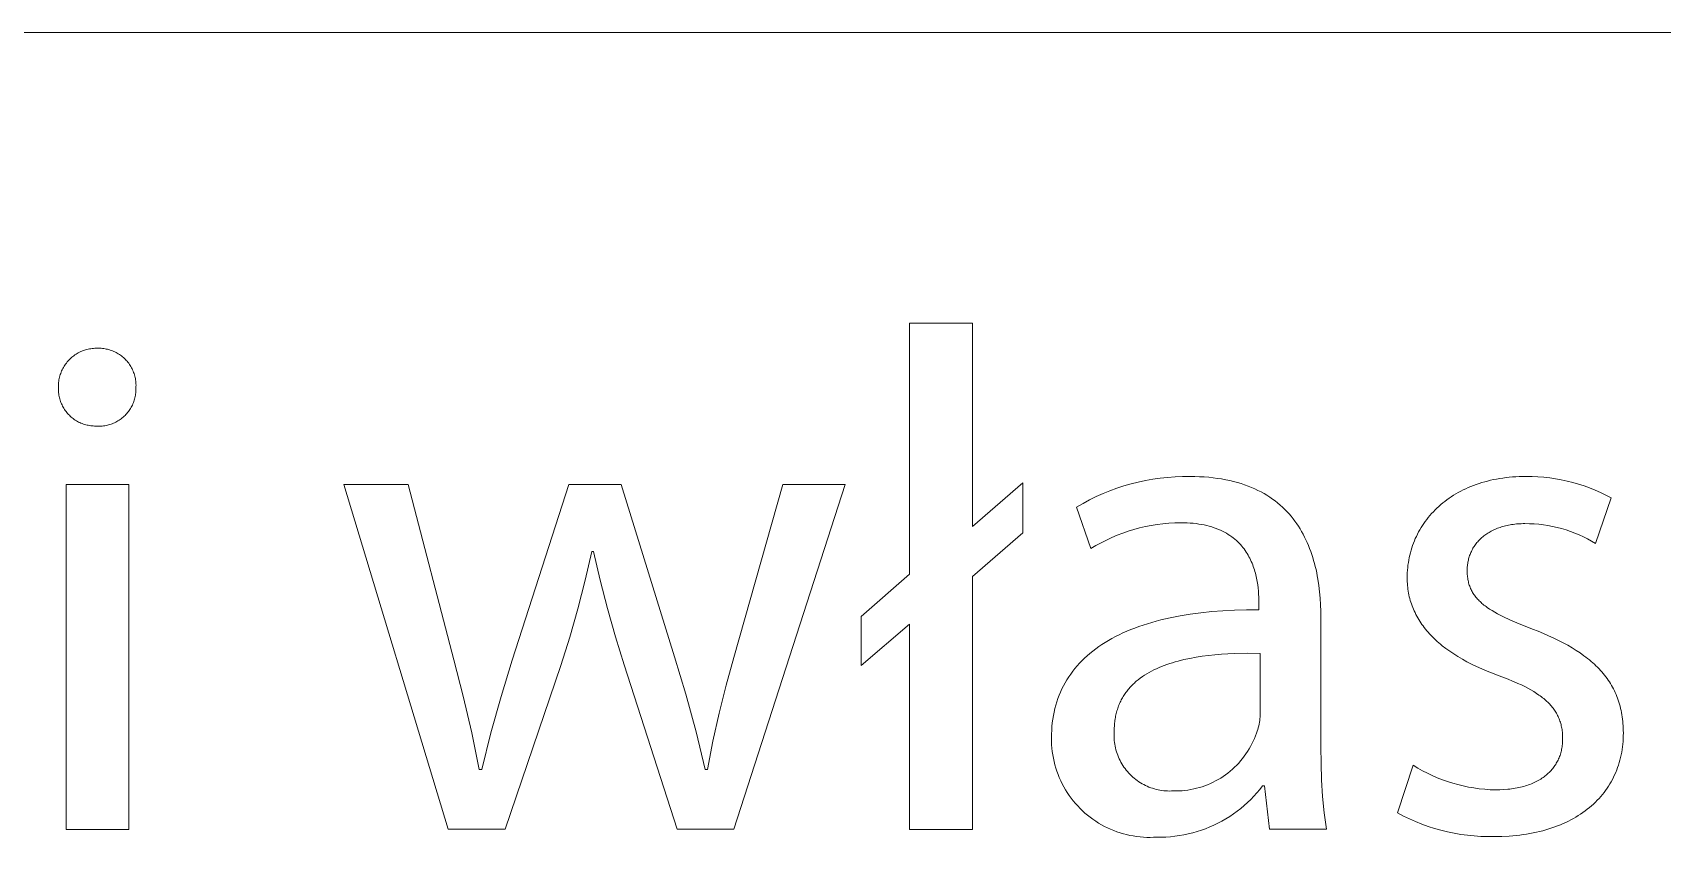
# Model space of a CAD drawing. Header units: millimetres. Extents: x 0 to 3480, y 0 to 2432.
# Drawn here: x 2890.9 to 2970.6, y 57.9 to 97.3 of the extents above; entities that cross this region are included whole.
import ezdxf

# ---------------------------------------------------------------- set-up
doc = ezdxf.new("R2010")
doc.units = ezdxf.units.MM
doc.header["$MEASUREMENT"] = 0
doc.layers.add('Domyślny', color=7, linetype='Continuous', true_color=0x000000)

msp = doc.modelspace()

# ---------------------------------------------------------------- linework, layer by layer
at = {"layer": 'Domyślny', "color": 18, "lineweight": 15, "true_color": 0x000000}
for p, q in [((2165.118, 97.255), (3477.082, 97.255)), ((2933.789, 70.781), (2933.789, 83.054)), ((2933.789, 83.054), (2936.872, 83.054)), ((2936.872, 83.054), (2936.872, 73.111)), ((2892.697, 81.251), (2892.743, 81.297)), ((2892.743, 81.297), (2892.79, 81.341)), ((2892.79, 81.341), (2892.838, 81.384)), ((2892.838, 81.384), (2892.888, 81.425)), ((2892.888, 81.425), (2892.939, 81.464)), ((2892.939, 81.464), (2892.992, 81.501)), ((2892.992, 81.501), (2893.045, 81.537)), ((2893.045, 81.537), (2893.1, 81.57)), ((2893.1, 81.57), (2893.156, 81.602)), ((2893.156, 81.602), (2893.214, 81.632)), ((2893.214, 81.632), (2893.272, 81.66)), ((2893.272, 81.66), (2893.331, 81.685)), ((2893.331, 81.685), (2893.391, 81.709)), ((2893.391, 81.709), (2893.452, 81.73)), ((2893.452, 81.73), (2893.513, 81.75)), ((2893.513, 81.75), (2893.575, 81.767)), ((2893.575, 81.767), (2893.638, 81.782)), ((2893.638, 81.782), (2893.701, 81.795)), ((2893.701, 81.795), (2893.764, 81.806)), ((2893.764, 81.806), (2893.828, 81.814)), ((2893.828, 81.814), (2893.892, 81.821)), ((2893.892, 81.821), (2893.957, 81.825)), ((2893.957, 81.825), (2894.021, 81.826)), ((2894.021, 81.826), (2894.086, 81.826)), ((2894.086, 81.826), (2894.149, 81.827)), ((2894.149, 81.827), (2894.212, 81.826)), ((2894.212, 81.826), (2894.275, 81.823)), ((2894.275, 81.823), (2894.338, 81.818)), ((2894.338, 81.818), (2894.401, 81.811)), ((2894.401, 81.811), (2894.464, 81.801)), ((2894.464, 81.801), (2894.526, 81.789)), ((2894.526, 81.789), (2894.587, 81.775)), ((2894.587, 81.775), (2894.649, 81.759)), ((2894.649, 81.759), (2894.709, 81.741)), ((2894.709, 81.741), (2894.769, 81.721)), ((2894.769, 81.721), (2894.828, 81.699)), ((2894.828, 81.699), (2894.887, 81.674)), ((2894.887, 81.674), (2894.944, 81.648)), ((2894.944, 81.648), (2895.001, 81.62)), ((2895.001, 81.62), (2895.056, 81.589)), ((2895.056, 81.589), (2895.11, 81.557)), ((2895.11, 81.557), (2895.164, 81.523)), ((2895.164, 81.523), (2895.216, 81.487)), ((2895.216, 81.487), (2895.267, 81.449)), ((2895.267, 81.449), (2895.316, 81.41)), ((2895.316, 81.41), (2895.364, 81.369)), ((2895.364, 81.369), (2895.411, 81.326)), ((2895.411, 81.326), (2895.456, 81.282)), ((2895.456, 81.282), (2895.499, 81.236)), ((2892.254, 80.476), (2892.273, 80.537)), ((2892.273, 80.537), (2892.294, 80.598)), ((2892.294, 80.598), (2892.317, 80.659)), ((2892.317, 80.659), (2892.342, 80.718)), ((2892.342, 80.718), (2892.369, 80.776)), ((2892.369, 80.776), (2892.398, 80.834)), ((2892.398, 80.834), (2892.429, 80.89)), ((2892.429, 80.89), (2892.461, 80.946)), ((2892.461, 80.946), (2892.496, 81)), ((2892.496, 81), (2892.533, 81.053)), ((2892.533, 81.053), (2892.572, 81.105)), ((2892.572, 81.105), (2892.612, 81.155)), ((2892.612, 81.155), (2892.654, 81.204)), ((2892.654, 81.204), (2892.697, 81.251)), ((2895.499, 81.236), (2895.541, 81.189)), ((2895.541, 81.189), (2895.581, 81.14)), ((2895.581, 81.14), (2895.62, 81.09)), ((2895.62, 81.09), (2895.657, 81.038)), ((2895.657, 81.038), (2895.692, 80.986)), ((2895.692, 80.986), (2895.725, 80.932)), ((2895.725, 80.932), (2895.756, 80.877)), ((2895.756, 80.877), (2895.785, 80.821)), ((2895.785, 80.821), (2895.812, 80.764)), ((2895.812, 80.764), (2895.838, 80.706)), ((2895.838, 80.706), (2895.861, 80.647)), ((2895.861, 80.647), (2895.882, 80.587)), ((2895.882, 80.587), (2895.901, 80.527)), ((2895.901, 80.527), (2895.918, 80.466)), ((2892.184, 79.967), (2892.185, 80.031)), ((2892.185, 79.902), (2892.184, 79.967)), ((2892.184, 79.84), (2892.185, 79.902)), ((2892.185, 79.777), (2892.184, 79.84)), ((2892.185, 80.031), (2892.188, 80.095)), ((2892.188, 79.715), (2892.185, 79.777)), ((2892.188, 80.095), (2892.194, 80.16)), ((2892.193, 79.653), (2892.188, 79.715)), ((2892.194, 80.16), (2892.201, 80.224)), ((2892.201, 80.224), (2892.211, 80.287)), ((2892.211, 80.287), (2892.223, 80.35)), ((2892.223, 80.35), (2892.238, 80.413)), ((2892.238, 80.413), (2892.254, 80.476)), ((2895.918, 80.466), (2895.933, 80.405)), ((2895.933, 80.405), (2895.946, 80.343)), ((2895.946, 80.343), (2895.957, 80.28)), ((2895.957, 80.28), (2895.965, 80.218)), ((2895.965, 80.218), (2895.972, 80.155)), ((2895.973, 79.714), (2895.968, 79.652)), ((2895.972, 80.155), (2895.976, 80.092)), ((2895.976, 79.777), (2895.973, 79.714)), ((2895.977, 79.965), (2895.975, 79.902)), ((2895.975, 79.902), (2895.976, 79.84)), ((2895.976, 80.092), (2895.978, 80.029)), ((2895.976, 79.84), (2895.976, 79.777)), ((2895.978, 80.029), (2895.977, 79.965)), ((2892.2, 79.591), (2892.193, 79.653)), ((2892.21, 79.529), (2892.2, 79.591)), ((2892.221, 79.468), (2892.21, 79.529)), ((2892.235, 79.407), (2892.221, 79.468)), ((2892.251, 79.347), (2892.235, 79.407)), ((2892.269, 79.287), (2892.251, 79.347)), ((2892.288, 79.228), (2892.269, 79.287)), ((2892.31, 79.169), (2892.288, 79.228)), ((2892.334, 79.112), (2892.31, 79.169)), ((2892.36, 79.055), (2892.334, 79.112)), ((2892.388, 78.999), (2892.36, 79.055)), ((2892.418, 78.944), (2892.388, 78.999)), ((2892.449, 78.89), (2892.418, 78.944)), ((2892.483, 78.838), (2892.449, 78.89)), ((2895.744, 78.941), (2895.712, 78.887)), ((2895.773, 78.996), (2895.744, 78.941)), ((2895.801, 79.052), (2895.773, 78.996)), ((2895.827, 79.109), (2895.801, 79.052)), ((2895.851, 79.167), (2895.827, 79.109)), ((2895.873, 79.225), (2895.851, 79.167)), ((2895.893, 79.285), (2895.873, 79.225)), ((2895.91, 79.345), (2895.893, 79.285)), ((2895.926, 79.405), (2895.91, 79.345)), ((2895.94, 79.466), (2895.926, 79.405)), ((2895.951, 79.528), (2895.94, 79.466)), ((2895.96, 79.59), (2895.951, 79.528)), ((2895.968, 79.652), (2895.96, 79.59)), ((2892.518, 78.786), (2892.483, 78.838)), ((2892.555, 78.736), (2892.518, 78.786)), ((2892.594, 78.687), (2892.555, 78.736)), ((2892.634, 78.639), (2892.594, 78.687)), ((2892.676, 78.593), (2892.634, 78.639)), ((2892.72, 78.548), (2892.676, 78.593)), ((2892.765, 78.505), (2892.72, 78.548)), ((2892.812, 78.464), (2892.765, 78.505)), ((2892.859, 78.424), (2892.812, 78.464)), ((2892.909, 78.386), (2892.859, 78.424)), ((2892.959, 78.349), (2892.909, 78.386)), ((2893.011, 78.314), (2892.959, 78.349)), ((2893.064, 78.281), (2893.011, 78.314)), ((2893.118, 78.25), (2893.064, 78.281)), ((2893.173, 78.221), (2893.118, 78.25)), ((2893.23, 78.194), (2893.173, 78.221)), ((2893.287, 78.168), (2893.23, 78.194)), ((2893.344, 78.145), (2893.287, 78.168)), ((2893.403, 78.123), (2893.344, 78.145)), ((2893.462, 78.104), (2893.403, 78.123)), ((2893.522, 78.087), (2893.462, 78.104)), ((2894.697, 78.098), (2894.636, 78.081)), ((2894.756, 78.117), (2894.697, 78.098)), ((2894.815, 78.139), (2894.756, 78.117)), ((2894.873, 78.162), (2894.815, 78.139)), ((2894.93, 78.188), (2894.873, 78.162)), ((2894.986, 78.215), (2894.93, 78.188)), ((2895.042, 78.244), (2894.986, 78.215)), ((2895.096, 78.276), (2895.042, 78.244)), ((2895.149, 78.309), (2895.096, 78.276)), ((2895.201, 78.343), (2895.149, 78.309)), ((2895.252, 78.38), (2895.201, 78.343)), ((2895.301, 78.419), (2895.252, 78.38)), ((2895.349, 78.459), (2895.301, 78.419)), ((2895.396, 78.5), (2895.349, 78.459)), ((2895.441, 78.544), (2895.396, 78.5)), ((2895.485, 78.589), (2895.441, 78.544)), ((2895.527, 78.635), (2895.485, 78.589)), ((2895.567, 78.683), (2895.527, 78.635)), ((2895.606, 78.732), (2895.567, 78.683)), ((2895.643, 78.782), (2895.606, 78.732)), ((2895.678, 78.834), (2895.643, 78.782)), ((2895.712, 78.887), (2895.678, 78.834)), ((2893.583, 78.072), (2893.522, 78.087)), ((2893.644, 78.059), (2893.583, 78.072)), ((2893.705, 78.048), (2893.644, 78.059)), ((2893.767, 78.039), (2893.705, 78.048)), ((2893.829, 78.032), (2893.767, 78.039)), ((2893.891, 78.027), (2893.829, 78.032)), ((2893.954, 78.025), (2893.891, 78.027)), ((2894.016, 78.025), (2893.954, 78.025)), ((2894.079, 78.02), (2894.016, 78.025)), ((2894.141, 78.019), (2894.079, 78.02)), ((2894.204, 78.019), (2894.141, 78.019)), ((2894.266, 78.021), (2894.204, 78.019)), ((2894.329, 78.026), (2894.266, 78.021)), ((2894.391, 78.032), (2894.329, 78.026)), ((2894.453, 78.041), (2894.391, 78.032)), ((2894.515, 78.052), (2894.453, 78.041)), ((2894.576, 78.065), (2894.515, 78.052)), ((2894.636, 78.081), (2894.576, 78.065)), ((2892.556, 75.174), (2895.627, 75.174)), ((2892.556, 58.311), (2892.556, 75.174)), ((2895.627, 75.174), (2895.627, 58.311)), ((2911.244, 58.312), (2906.145, 75.175)), ((2906.145, 75.175), (2909.285, 75.175)), ((2909.285, 75.175), (2911.511, 66.598)), ((2914.362, 66.575), (2917.132, 75.175)), ((2917.132, 75.175), (2919.704, 75.175)), ((2919.704, 75.175), (2922.312, 66.737)), ((2925.21, 66.714), (2927.609, 75.175)), ((2930.645, 75.175), (2925.21, 58.312)), ((2927.609, 75.175), (2930.645, 75.175)), ((2936.872, 73.111), (2939.341, 75.243)), ((2939.341, 75.243), (2939.341, 72.798)), ((2943.595, 74.859), (2943.936, 74.984)), ((2943.936, 74.984), (2944.281, 75.096)), ((2944.281, 75.096), (2944.63, 75.197)), ((2944.63, 75.197), (2944.983, 75.286)), ((2944.983, 75.286), (2945.338, 75.362)), ((2945.338, 75.362), (2945.695, 75.426)), ((2945.695, 75.426), (2946.055, 75.477)), ((2946.055, 75.477), (2946.416, 75.516)), ((2946.416, 75.516), (2946.778, 75.543)), ((2946.778, 75.543), (2947.141, 75.557)), ((2947.141, 75.557), (2947.504, 75.558)), ((2947.504, 75.558), (2947.743, 75.556)), ((2947.743, 75.556), (2947.976, 75.548)), ((2947.976, 75.548), (2948.203, 75.535)), ((2948.203, 75.535), (2948.424, 75.518)), ((2948.424, 75.518), (2948.641, 75.496)), ((2948.641, 75.496), (2948.851, 75.468)), ((2948.851, 75.468), (2949.057, 75.437)), ((2949.057, 75.437), (2949.257, 75.4)), ((2949.257, 75.4), (2949.452, 75.359)), ((2949.452, 75.359), (2949.642, 75.314)), ((2949.642, 75.314), (2949.827, 75.265)), ((2949.827, 75.265), (2950.007, 75.211)), ((2950.007, 75.211), (2950.181, 75.153)), ((2950.181, 75.153), (2950.351, 75.091)), ((2950.351, 75.091), (2950.516, 75.025)), ((2950.516, 75.025), (2950.677, 74.955)), ((2950.677, 74.955), (2950.832, 74.881)), ((2960.865, 74.899), (2960.989, 74.958)), ((2960.989, 74.958), (2961.114, 75.014)), ((2961.114, 75.014), (2961.242, 75.068)), ((2961.242, 75.068), (2961.373, 75.119)), ((2961.373, 75.119), (2961.506, 75.168)), ((2961.506, 75.168), (2961.641, 75.214)), ((2961.641, 75.214), (2961.779, 75.258)), ((2961.779, 75.258), (2961.919, 75.298)), ((2961.919, 75.298), (2962.061, 75.336)), ((2962.061, 75.336), (2962.206, 75.372)), ((2962.206, 75.372), (2962.353, 75.404)), ((2962.353, 75.404), (2962.502, 75.433)), ((2962.502, 75.433), (2962.654, 75.46)), ((2962.654, 75.46), (2962.808, 75.483)), ((2962.808, 75.483), (2962.964, 75.504)), ((2962.964, 75.504), (2963.122, 75.521)), ((2963.122, 75.521), (2963.282, 75.536)), ((2963.282, 75.536), (2963.445, 75.547)), ((2963.445, 75.547), (2963.61, 75.555)), ((2963.61, 75.555), (2963.776, 75.56)), ((2963.776, 75.56), (2963.945, 75.562)), ((2963.945, 75.562), (2964.234, 75.559)), ((2964.234, 75.559), (2964.522, 75.546)), ((2964.522, 75.546), (2964.809, 75.524)), ((2964.809, 75.524), (2965.096, 75.492)), ((2965.096, 75.492), (2965.381, 75.45)), ((2965.381, 75.45), (2965.664, 75.399)), ((2965.664, 75.399), (2965.946, 75.338)), ((2965.946, 75.338), (2966.226, 75.268)), ((2966.226, 75.268), (2966.503, 75.188)), ((2966.503, 75.188), (2966.777, 75.099)), ((2966.777, 75.099), (2967.048, 75.001)), ((2967.048, 75.001), (2967.316, 74.894)), ((2941.965, 74.063), (2942.279, 74.245)), ((2942.279, 74.245), (2942.6, 74.415)), ((2942.6, 74.415), (2942.926, 74.575)), ((2942.926, 74.575), (2943.258, 74.723)), ((2943.258, 74.723), (2943.595, 74.859)), ((2950.832, 74.881), (2950.983, 74.804)), ((2950.983, 74.804), (2951.129, 74.723)), ((2951.129, 74.723), (2951.271, 74.638)), ((2951.271, 74.638), (2951.408, 74.55)), ((2951.408, 74.55), (2951.541, 74.458)), ((2951.541, 74.458), (2951.669, 74.363)), ((2951.669, 74.363), (2951.794, 74.265)), ((2951.794, 74.265), (2951.913, 74.164)), ((2951.913, 74.164), (2952.029, 74.059)), ((2959.676, 74.099), (2959.771, 74.182)), ((2959.771, 74.182), (2959.869, 74.264)), ((2959.869, 74.264), (2959.969, 74.343)), ((2959.969, 74.343), (2960.073, 74.42)), ((2960.073, 74.42), (2960.178, 74.495)), ((2960.178, 74.495), (2960.286, 74.568)), ((2960.286, 74.568), (2960.397, 74.639)), ((2960.397, 74.639), (2960.51, 74.707)), ((2960.51, 74.707), (2960.626, 74.773)), ((2960.626, 74.773), (2960.745, 74.837)), ((2960.745, 74.837), (2960.865, 74.899)), ((2967.316, 74.894), (2967.579, 74.778)), ((2968.094, 74.519), (2967.341, 72.282)), ((2967.579, 74.778), (2967.839, 74.653)), ((2967.839, 74.653), (2968.094, 74.519)), ((2942.66, 72.035), (2941.965, 74.063)), ((2952.029, 74.059), (2952.141, 73.952)), ((2952.141, 73.952), (2952.248, 73.842)), ((2952.248, 73.842), (2952.352, 73.729)), ((2952.352, 73.729), (2952.451, 73.613)), ((2952.451, 73.613), (2952.547, 73.495)), ((2952.547, 73.495), (2952.639, 73.374)), ((2952.639, 73.374), (2952.727, 73.25)), ((2958.941, 73.263), (2959.012, 73.363)), ((2959.012, 73.363), (2959.085, 73.461)), ((2959.085, 73.461), (2959.161, 73.557)), ((2959.161, 73.557), (2959.24, 73.652)), ((2959.24, 73.652), (2959.322, 73.745)), ((2959.322, 73.745), (2959.407, 73.836)), ((2959.407, 73.836), (2959.494, 73.926)), ((2959.494, 73.926), (2959.584, 74.013)), ((2959.584, 74.013), (2959.676, 74.099)), ((2939.341, 72.798), (2936.872, 70.665)), ((2943.682, 72.576), (2943.42, 72.454)), ((2943.948, 72.689), (2943.682, 72.576)), ((2944.219, 72.792), (2943.948, 72.689)), ((2944.492, 72.886), (2944.219, 72.792)), ((2944.769, 72.971), (2944.492, 72.886)), ((2945.048, 73.046), (2944.769, 72.971)), ((2945.33, 73.112), (2945.048, 73.046)), ((2945.614, 73.168), (2945.33, 73.112)), ((2945.899, 73.213), (2945.614, 73.168)), ((2946.186, 73.25), (2945.899, 73.213)), ((2946.474, 73.276), (2946.186, 73.25)), ((2946.763, 73.292), (2946.474, 73.276)), ((2947.052, 73.298), (2946.763, 73.292)), ((2947.212, 73.297), (2947.052, 73.298)), ((2947.366, 73.291), (2947.212, 73.297)), ((2947.517, 73.282), (2947.366, 73.291)), ((2947.663, 73.27), (2947.517, 73.282)), ((2947.804, 73.254), (2947.663, 73.27)), ((2947.942, 73.235), (2947.804, 73.254)), ((2948.076, 73.213), (2947.942, 73.235)), ((2948.205, 73.188), (2948.076, 73.213)), ((2948.33, 73.159), (2948.205, 73.188)), ((2948.452, 73.128), (2948.33, 73.159)), ((2948.57, 73.094), (2948.452, 73.128)), ((2948.684, 73.057), (2948.57, 73.094)), ((2948.794, 73.018), (2948.684, 73.057)), ((2948.9, 72.975), (2948.794, 73.018)), ((2949.003, 72.931), (2948.9, 72.975)), ((2949.102, 72.884), (2949.003, 72.931)), ((2949.198, 72.834), (2949.102, 72.884)), ((2949.29, 72.782), (2949.198, 72.834)), ((2949.379, 72.729), (2949.29, 72.782)), ((2949.465, 72.673), (2949.379, 72.729)), ((2949.547, 72.615), (2949.465, 72.673)), ((2949.626, 72.555), (2949.547, 72.615)), ((2949.702, 72.493), (2949.626, 72.555)), ((2952.727, 73.25), (2952.811, 73.124)), ((2952.811, 73.124), (2952.892, 72.996)), ((2952.892, 72.996), (2952.969, 72.866)), ((2952.969, 72.866), (2953.042, 72.733)), ((2953.042, 72.733), (2953.112, 72.599)), ((2953.112, 72.599), (2953.179, 72.462)), ((2958.479, 72.409), (2958.526, 72.521)), ((2958.526, 72.521), (2958.577, 72.631)), ((2958.577, 72.631), (2958.63, 72.74)), ((2958.63, 72.74), (2958.687, 72.848)), ((2958.687, 72.848), (2958.746, 72.954)), ((2958.746, 72.954), (2958.808, 73.058)), ((2958.808, 73.058), (2958.873, 73.161)), ((2958.873, 73.161), (2958.941, 73.263)), ((2961.741, 72.538), (2961.699, 72.497)), ((2961.785, 72.577), (2961.741, 72.538)), ((2961.831, 72.616), (2961.785, 72.577)), ((2961.877, 72.654), (2961.831, 72.616)), ((2961.925, 72.691), (2961.877, 72.654)), ((2961.975, 72.726), (2961.925, 72.691)), ((2962.025, 72.761), (2961.975, 72.726)), ((2962.077, 72.795), (2962.025, 72.761)), ((2962.131, 72.828), (2962.077, 72.795)), ((2962.185, 72.859), (2962.131, 72.828)), ((2962.241, 72.89), (2962.185, 72.859)), ((2962.298, 72.92), (2962.241, 72.89)), ((2962.357, 72.948), (2962.298, 72.92)), ((2962.416, 72.975), (2962.357, 72.948)), ((2962.477, 73.002), (2962.416, 72.975)), ((2962.54, 73.027), (2962.477, 73.002)), ((2962.603, 73.05), (2962.54, 73.027)), ((2962.668, 73.073), (2962.603, 73.05)), ((2962.734, 73.094), (2962.668, 73.073)), ((2962.802, 73.114), (2962.734, 73.094)), ((2962.87, 73.133), (2962.802, 73.114)), ((2962.94, 73.151), (2962.87, 73.133)), ((2963.011, 73.167), (2962.94, 73.151)), ((2963.084, 73.182), (2963.011, 73.167)), ((2963.158, 73.196), (2963.084, 73.182)), ((2963.232, 73.208), (2963.158, 73.196)), ((2963.309, 73.219), (2963.232, 73.208)), ((2963.386, 73.229), (2963.309, 73.219)), ((2963.465, 73.237), (2963.386, 73.229)), ((2963.544, 73.243), (2963.465, 73.237)), ((2963.625, 73.249), (2963.544, 73.243)), ((2963.708, 73.252), (2963.625, 73.249)), ((2963.791, 73.255), (2963.708, 73.252)), ((2963.876, 73.255), (2963.791, 73.255)), ((2964.104, 73.252), (2963.876, 73.255)), ((2964.331, 73.241), (2964.104, 73.252)), ((2964.558, 73.222), (2964.331, 73.241)), ((2964.785, 73.196), (2964.558, 73.222)), ((2965.01, 73.161), (2964.785, 73.196)), ((2965.234, 73.119), (2965.01, 73.161)), ((2965.456, 73.068), (2965.234, 73.119)), ((2965.676, 73.011), (2965.456, 73.068)), ((2965.895, 72.945), (2965.676, 73.011)), ((2966.111, 72.872), (2965.895, 72.945)), ((2966.324, 72.792), (2966.111, 72.872)), ((2966.534, 72.704), (2966.324, 72.792)), ((2966.741, 72.609), (2966.534, 72.704)), ((2966.945, 72.507), (2966.741, 72.609)), ((2918.267, 71.895), (2917.944, 70.486)), ((2918.348, 71.895), (2918.267, 71.895)), ((2918.667, 70.495), (2918.348, 71.895)), ((2942.908, 72.183), (2942.66, 72.035)), ((2943.162, 72.323), (2942.908, 72.183)), ((2943.42, 72.454), (2943.162, 72.323)), ((2949.775, 72.429), (2949.702, 72.493)), ((2949.845, 72.364), (2949.775, 72.429)), ((2949.912, 72.297), (2949.845, 72.364)), ((2949.976, 72.229), (2949.912, 72.297)), ((2950.037, 72.159), (2949.976, 72.229)), ((2950.096, 72.088), (2950.037, 72.159)), ((2950.152, 72.015), (2950.096, 72.088)), ((2950.205, 71.942), (2950.152, 72.015)), ((2950.255, 71.867), (2950.205, 71.942)), ((2950.304, 71.791), (2950.255, 71.867)), ((2950.349, 71.715), (2950.304, 71.791)), ((2953.179, 72.462), (2953.242, 72.324)), ((2953.242, 72.324), (2953.302, 72.183)), ((2953.302, 72.183), (2953.359, 72.041)), ((2953.359, 72.041), (2953.413, 71.898)), ((2953.413, 71.898), (2953.463, 71.753)), ((2953.463, 71.753), (2953.511, 71.606)), ((2958.255, 71.713), (2958.285, 71.832)), ((2958.285, 71.832), (2958.318, 71.95)), ((2958.318, 71.95), (2958.353, 72.066)), ((2958.353, 72.066), (2958.392, 72.182)), ((2958.392, 72.182), (2958.434, 72.296)), ((2958.434, 72.296), (2958.479, 72.409)), ((2961.201, 71.743), (2961.181, 71.691)), ((2961.222, 71.796), (2961.201, 71.743)), ((2961.244, 71.847), (2961.222, 71.796)), ((2961.267, 71.898), (2961.244, 71.847)), ((2961.292, 71.949), (2961.267, 71.898)), ((2961.319, 71.999), (2961.292, 71.949)), ((2961.346, 72.048), (2961.319, 71.999)), ((2961.375, 72.096), (2961.346, 72.048)), ((2961.406, 72.144), (2961.375, 72.096)), ((2961.438, 72.191), (2961.406, 72.144)), ((2961.471, 72.237), (2961.438, 72.191)), ((2961.505, 72.282), (2961.471, 72.237)), ((2961.541, 72.327), (2961.505, 72.282)), ((2961.579, 72.371), (2961.541, 72.327)), ((2961.617, 72.414), (2961.579, 72.371)), ((2961.657, 72.456), (2961.617, 72.414)), ((2961.699, 72.497), (2961.657, 72.456)), ((2967.145, 72.398), (2966.945, 72.507)), ((2967.341, 72.282), (2967.145, 72.398)), ((2950.392, 71.637), (2950.349, 71.715)), ((2950.433, 71.559), (2950.392, 71.637)), ((2950.472, 71.48), (2950.433, 71.559)), ((2950.508, 71.4), (2950.472, 71.48)), ((2950.542, 71.32), (2950.508, 71.4)), ((2950.574, 71.24), (2950.542, 71.32)), ((2950.605, 71.159), (2950.574, 71.24)), ((2950.633, 71.078), (2950.605, 71.159)), ((2950.659, 70.996), (2950.633, 71.078)), ((2950.683, 70.915), (2950.659, 70.996)), ((2953.511, 71.606), (2953.555, 71.458)), ((2953.555, 71.458), (2953.597, 71.308)), ((2953.597, 71.308), (2953.636, 71.158)), ((2953.636, 71.158), (2953.672, 71.006)), ((2953.672, 71.006), (2953.705, 70.853)), ((2958.134, 70.854), (2958.142, 70.98)), ((2958.142, 70.98), (2958.153, 71.104)), ((2958.153, 71.104), (2958.167, 71.228)), ((2958.167, 71.228), (2958.185, 71.35)), ((2958.185, 71.35), (2958.205, 71.472)), ((2958.205, 71.472), (2958.229, 71.593)), ((2958.229, 71.593), (2958.255, 71.713)), ((2961.062, 71.077), (2961.06, 71.019)), ((2961.06, 71.019), (2961.06, 70.961)), ((2961.06, 70.961), (2961.06, 70.896)), ((2961.066, 71.135), (2961.062, 71.077)), ((2961.071, 71.193), (2961.066, 71.135)), ((2961.078, 71.25), (2961.071, 71.193)), ((2961.086, 71.307), (2961.078, 71.25)), ((2961.095, 71.363), (2961.086, 71.307)), ((2961.106, 71.419), (2961.095, 71.363)), ((2961.118, 71.474), (2961.106, 71.419)), ((2961.132, 71.529), (2961.118, 71.474)), ((2961.147, 71.583), (2961.132, 71.529)), ((2961.164, 71.637), (2961.147, 71.583)), ((2961.181, 71.691), (2961.164, 71.637)), ((2917.944, 70.486), (2917.584, 69.087)), ((2919.022, 69.105), (2918.667, 70.495)), ((2931.425, 68.718), (2933.789, 70.781)), ((2936.872, 70.665), (2936.872, 58.311)), ((2950.706, 70.833), (2950.683, 70.915)), ((2950.727, 70.752), (2950.706, 70.833)), ((2950.746, 70.671), (2950.727, 70.752)), ((2950.763, 70.59), (2950.746, 70.671)), ((2950.794, 70.429), (2950.763, 70.59)), ((2950.819, 70.27), (2950.794, 70.429)), ((2950.839, 70.113), (2950.819, 70.27)), ((2953.705, 70.853), (2953.735, 70.7)), ((2953.735, 70.7), (2953.763, 70.545)), ((2953.763, 70.545), (2953.811, 70.233)), ((2953.811, 70.233), (2953.849, 69.919)), ((2958.127, 70.601), (2958.129, 70.728)), ((2958.128, 70.507), (2958.127, 70.601)), ((2958.132, 70.413), (2958.128, 70.507)), ((2958.129, 70.728), (2958.134, 70.854)), ((2958.137, 70.32), (2958.132, 70.413)), ((2958.144, 70.227), (2958.137, 70.32)), ((2958.154, 70.135), (2958.144, 70.227)), ((2958.165, 70.044), (2958.154, 70.135)), ((2961.06, 70.896), (2961.063, 70.832)), ((2961.063, 70.832), (2961.066, 70.769)), ((2961.066, 70.769), (2961.071, 70.707)), ((2961.071, 70.707), (2961.078, 70.646)), ((2961.078, 70.646), (2961.086, 70.586)), ((2961.086, 70.586), (2961.096, 70.527)), ((2961.096, 70.527), (2961.107, 70.469)), ((2961.107, 70.469), (2961.119, 70.412)), ((2961.119, 70.412), (2961.133, 70.356)), ((2961.133, 70.356), (2961.149, 70.301)), ((2961.149, 70.301), (2961.166, 70.247)), ((2961.166, 70.247), (2961.185, 70.194)), ((2961.185, 70.194), (2961.205, 70.142)), ((2961.205, 70.142), (2961.227, 70.09)), ((2950.854, 69.96), (2950.839, 70.113)), ((2950.865, 69.81), (2950.854, 69.96)), ((2950.872, 69.666), (2950.865, 69.81)), ((2950.876, 69.526), (2950.872, 69.666)), ((2950.877, 69.393), (2950.876, 69.526)), ((2950.877, 69.045), (2950.877, 69.393)), ((2953.849, 69.919), (2953.878, 69.603)), ((2953.878, 69.603), (2953.898, 69.286)), ((2958.179, 69.953), (2958.165, 70.044)), ((2958.195, 69.862), (2958.179, 69.953)), ((2958.213, 69.772), (2958.195, 69.862)), ((2958.233, 69.683), (2958.213, 69.772)), ((2958.255, 69.594), (2958.233, 69.683)), ((2958.28, 69.505), (2958.255, 69.594)), ((2958.306, 69.418), (2958.28, 69.505)), ((2958.335, 69.331), (2958.306, 69.418)), ((2958.366, 69.244), (2958.335, 69.331)), ((2961.227, 70.09), (2961.25, 70.039)), ((2961.25, 70.039), (2961.274, 69.989)), ((2961.274, 69.989), (2961.301, 69.94)), ((2961.301, 69.94), (2961.329, 69.891)), ((2961.329, 69.891), (2961.358, 69.843)), ((2961.358, 69.843), (2961.389, 69.796)), ((2961.389, 69.796), (2961.421, 69.75)), ((2961.421, 69.75), (2961.455, 69.704)), ((2961.455, 69.704), (2961.491, 69.659)), ((2961.491, 69.659), (2961.528, 69.614)), ((2961.528, 69.614), (2961.567, 69.57)), ((2961.567, 69.57), (2961.607, 69.527)), ((2961.607, 69.527), (2961.649, 69.484)), ((2961.649, 69.484), (2961.693, 69.441)), ((2961.693, 69.441), (2961.738, 69.399)), ((2961.738, 69.399), (2961.785, 69.358)), ((2961.785, 69.358), (2961.833, 69.316)), ((2917.584, 69.087), (2917.185, 67.698)), ((2919.415, 67.725), (2919.022, 69.105)), ((2931.425, 66.319), (2931.425, 68.718)), ((2945.858, 68.487), (2946.083, 68.545)), ((2946.083, 68.545), (2946.545, 68.652)), ((2946.545, 68.652), (2947.025, 68.746)), ((2947.025, 68.746), (2947.522, 68.828)), ((2947.522, 68.828), (2948.038, 68.897)), ((2948.038, 68.897), (2948.571, 68.952)), ((2948.571, 68.952), (2949.122, 68.995)), ((2949.122, 68.995), (2949.69, 69.025)), ((2949.69, 69.025), (2950.275, 69.042)), ((2950.275, 69.042), (2950.877, 69.045)), ((2953.898, 69.286), (2953.91, 68.968)), ((2953.91, 68.968), (2953.913, 68.651)), ((2953.913, 68.651), (2953.913, 62.346)), ((2958.399, 69.158), (2958.366, 69.244)), ((2958.434, 69.073), (2958.399, 69.158)), ((2958.472, 68.988), (2958.434, 69.073)), ((2958.511, 68.904), (2958.472, 68.988)), ((2958.553, 68.82), (2958.511, 68.904)), ((2958.597, 68.737), (2958.553, 68.82)), ((2958.643, 68.655), (2958.597, 68.737)), ((2958.691, 68.573), (2958.643, 68.655)), ((2958.741, 68.492), (2958.691, 68.573)), ((2961.833, 69.316), (2961.883, 69.276)), ((2961.883, 69.276), (2961.935, 69.235)), ((2961.935, 69.235), (2961.988, 69.196)), ((2961.988, 69.196), (2962.043, 69.156)), ((2962.043, 69.156), (2962.157, 69.078)), ((2962.157, 69.078), (2962.279, 69.001)), ((2962.279, 69.001), (2962.406, 68.925)), ((2962.406, 68.925), (2962.541, 68.849)), ((2962.541, 68.849), (2962.682, 68.775)), ((2962.682, 68.775), (2962.83, 68.7)), ((2962.83, 68.7), (2963.145, 68.552)), ((2963.145, 68.552), (2963.489, 68.403)), ((2933.789, 68.336), (2931.425, 66.319)), ((2933.789, 58.311), (2933.789, 68.336)), ((2943.696, 67.642), (2943.869, 67.734)), ((2943.869, 67.734), (2944.047, 67.823)), ((2944.047, 67.823), (2944.23, 67.909)), ((2944.23, 67.909), (2944.417, 67.992)), ((2944.417, 67.992), (2944.609, 68.072)), ((2944.609, 68.072), (2944.806, 68.149)), ((2944.806, 68.149), (2945.007, 68.223)), ((2945.007, 68.223), (2945.213, 68.293)), ((2945.213, 68.293), (2945.424, 68.361)), ((2945.424, 68.361), (2945.639, 68.426)), ((2945.639, 68.426), (2945.858, 68.487)), ((2958.794, 68.412), (2958.741, 68.492)), ((2958.848, 68.332), (2958.794, 68.412)), ((2958.905, 68.253), (2958.848, 68.332)), ((2958.964, 68.175), (2958.905, 68.253)), ((2959.026, 68.097), (2958.964, 68.175)), ((2959.089, 68.02), (2959.026, 68.097)), ((2959.155, 67.943), (2959.089, 68.02)), ((2959.223, 67.868), (2959.155, 67.943)), ((2959.293, 67.793), (2959.223, 67.868)), ((2959.365, 67.718), (2959.293, 67.793)), ((2963.489, 68.403), (2964.258, 68.098)), ((2964.258, 68.098), (2964.529, 67.993)), ((2964.529, 67.993), (2964.791, 67.885)), ((2964.791, 67.885), (2965.045, 67.775)), ((2965.045, 67.775), (2965.291, 67.663)), ((2917.185, 67.698), (2916.749, 66.32)), ((2919.844, 66.355), (2919.415, 67.725)), ((2942.617, 66.913), (2942.757, 67.026)), ((2942.757, 67.026), (2942.902, 67.136)), ((2942.902, 67.136), (2943.051, 67.243)), ((2943.051, 67.243), (2943.205, 67.347)), ((2943.205, 67.347), (2943.364, 67.449)), ((2943.364, 67.449), (2943.528, 67.547)), ((2943.528, 67.547), (2943.696, 67.642)), ((2959.44, 67.645), (2959.365, 67.718)), ((2959.516, 67.572), (2959.44, 67.645)), ((2959.595, 67.5), (2959.516, 67.572)), ((2959.676, 67.428), (2959.595, 67.5)), ((2959.76, 67.357), (2959.676, 67.428)), ((2959.845, 67.287), (2959.76, 67.357)), ((2960.023, 67.149), (2959.845, 67.287)), ((2960.21, 67.014), (2960.023, 67.149)), ((2960.406, 66.882), (2960.21, 67.014)), ((2965.291, 67.663), (2965.528, 67.548)), ((2965.528, 67.548), (2965.757, 67.431)), ((2965.757, 67.431), (2965.977, 67.311)), ((2965.977, 67.311), (2966.189, 67.188)), ((2966.189, 67.188), (2966.392, 67.061)), ((2966.392, 67.061), (2966.587, 66.932)), ((2911.511, 66.598), (2911.973, 64.82)), ((2913.825, 64.806), (2914.362, 66.575)), ((2916.749, 66.32), (2914.026, 58.312)), ((2922.428, 58.312), (2919.844, 66.355)), ((2922.312, 66.737), (2922.864, 64.917)), ((2924.825, 65.359), (2925.21, 66.714)), ((2941.776, 66.039), (2941.882, 66.172)), ((2941.882, 66.172), (2941.992, 66.303)), ((2941.992, 66.303), (2942.107, 66.431)), ((2942.107, 66.431), (2942.227, 66.556)), ((2942.227, 66.556), (2942.352, 66.678)), ((2942.352, 66.678), (2942.482, 66.797)), ((2942.482, 66.797), (2942.617, 66.913)), ((2945.87, 66.162), (2945.748, 66.104)), ((2945.994, 66.217), (2945.87, 66.162)), ((2946.121, 66.269), (2945.994, 66.217)), ((2946.25, 66.319), (2946.121, 66.269)), ((2946.382, 66.367), (2946.25, 66.319)), ((2946.516, 66.412), (2946.382, 66.367)), ((2946.652, 66.456), (2946.516, 66.412)), ((2946.79, 66.496), (2946.652, 66.456)), ((2946.93, 66.535), (2946.79, 66.496)), ((2947.216, 66.606), (2946.93, 66.535)), ((2947.508, 66.668), (2947.216, 66.606)), ((2947.807, 66.723), (2947.508, 66.668)), ((2948.11, 66.77), (2947.807, 66.723)), ((2948.418, 66.809), (2948.11, 66.77)), ((2948.73, 66.842), (2948.418, 66.809)), ((2949.044, 66.869), (2948.73, 66.842)), ((2949.36, 66.889), (2949.044, 66.869)), ((2949.678, 66.904), (2949.36, 66.889)), ((2950.314, 66.917), (2949.678, 66.904)), ((2950.947, 66.912), (2950.314, 66.917)), ((2950.947, 63.992), (2950.947, 66.912)), ((2960.611, 66.754), (2960.406, 66.882)), ((2960.825, 66.628), (2960.611, 66.754)), ((2961.048, 66.505), (2960.825, 66.628)), ((2961.28, 66.386), (2961.048, 66.505)), ((2961.521, 66.27), (2961.28, 66.386)), ((2961.772, 66.157), (2961.521, 66.27)), ((2962.031, 66.047), (2961.772, 66.157)), ((2966.587, 66.932), (2966.773, 66.799)), ((2966.773, 66.799), (2966.863, 66.732)), ((2966.863, 66.732), (2966.951, 66.663)), ((2966.951, 66.663), (2967.037, 66.594)), ((2967.037, 66.594), (2967.121, 66.523)), ((2967.121, 66.523), (2967.202, 66.452)), ((2967.202, 66.452), (2967.281, 66.38)), ((2967.281, 66.38), (2967.359, 66.307)), ((2967.359, 66.307), (2967.434, 66.233)), ((2967.434, 66.233), (2967.507, 66.158)), ((2967.507, 66.158), (2967.577, 66.082)), ((2924.482, 63.993), (2924.825, 65.359)), ((2941.324, 65.328), (2941.405, 65.476)), ((2941.405, 65.476), (2941.49, 65.621)), ((2941.49, 65.621), (2941.58, 65.763)), ((2941.58, 65.763), (2941.676, 65.902)), ((2941.676, 65.902), (2941.776, 66.039)), ((2944.699, 65.378), (2944.655, 65.334)), ((2944.743, 65.422), (2944.699, 65.378)), ((2944.789, 65.464), (2944.743, 65.422)), ((2944.835, 65.506), (2944.789, 65.464)), ((2944.882, 65.546), (2944.835, 65.506)), ((2944.93, 65.587), (2944.882, 65.546)), ((2944.979, 65.626), (2944.93, 65.587)), ((2945.079, 65.703), (2944.979, 65.626)), ((2945.183, 65.776), (2945.079, 65.703)), ((2945.29, 65.847), (2945.183, 65.776)), ((2945.4, 65.916), (2945.29, 65.847)), ((2945.513, 65.981), (2945.4, 65.916)), ((2945.629, 66.044), (2945.513, 65.981)), ((2945.748, 66.104), (2945.629, 66.044)), ((2962.3, 65.941), (2962.031, 66.047)), ((2962.578, 65.838), (2962.3, 65.941)), ((2962.988, 65.682), (2962.578, 65.838)), ((2963.365, 65.525), (2962.988, 65.682)), ((2963.543, 65.446), (2963.365, 65.525)), ((2963.712, 65.367), (2963.543, 65.446)), ((2963.874, 65.287), (2963.712, 65.367)), ((2967.577, 66.082), (2967.646, 66.004)), ((2967.646, 66.004), (2967.712, 65.926)), ((2967.712, 65.926), (2967.777, 65.847)), ((2967.777, 65.847), (2967.839, 65.767)), ((2967.839, 65.767), (2967.899, 65.685)), ((2967.899, 65.685), (2967.957, 65.603)), ((2967.957, 65.603), (2968.012, 65.519)), ((2968.012, 65.519), (2968.066, 65.435)), ((2968.066, 65.435), (2968.117, 65.349)), ((2968.117, 65.349), (2968.166, 65.262)), ((2911.973, 64.82), (2912.39, 63.031)), ((2913.33, 63.025), (2913.825, 64.806)), ((2922.864, 64.917), (2923.363, 63.082)), ((2940.949, 64.381), (2940.999, 64.546)), ((2940.999, 64.546), (2941.054, 64.708)), ((2941.054, 64.708), (2941.114, 64.867)), ((2941.114, 64.867), (2941.179, 65.024)), ((2941.179, 65.024), (2941.249, 65.177)), ((2941.249, 65.177), (2941.324, 65.328)), ((2944.122, 64.581), (2944.095, 64.524)), ((2944.15, 64.637), (2944.122, 64.581)), ((2944.179, 64.692), (2944.15, 64.637)), ((2944.21, 64.746), (2944.179, 64.692)), ((2944.241, 64.8), (2944.21, 64.746)), ((2944.273, 64.852), (2944.241, 64.8)), ((2944.307, 64.904), (2944.273, 64.852)), ((2944.342, 64.955), (2944.307, 64.904)), ((2944.377, 65.005), (2944.342, 64.955)), ((2944.414, 65.055), (2944.377, 65.005)), ((2944.452, 65.103), (2944.414, 65.055)), ((2944.491, 65.151), (2944.452, 65.103)), ((2944.53, 65.198), (2944.491, 65.151)), ((2944.571, 65.244), (2944.53, 65.198)), ((2944.613, 65.29), (2944.571, 65.244)), ((2944.655, 65.334), (2944.613, 65.29)), ((2964.029, 65.206), (2963.874, 65.287)), ((2964.176, 65.125), (2964.029, 65.206)), ((2964.316, 65.042), (2964.176, 65.125)), ((2964.448, 64.959), (2964.316, 65.042)), ((2964.573, 64.874), (2964.448, 64.959)), ((2964.634, 64.831), (2964.573, 64.874)), ((2964.692, 64.788), (2964.634, 64.831)), ((2964.748, 64.744), (2964.692, 64.788)), ((2964.803, 64.7), (2964.748, 64.744)), ((2964.857, 64.656), (2964.803, 64.7)), ((2964.908, 64.611), (2964.857, 64.656)), ((2964.958, 64.565), (2964.908, 64.611)), ((2965.006, 64.52), (2964.958, 64.565)), ((2968.166, 65.262), (2968.213, 65.174)), ((2968.213, 65.174), (2968.258, 65.084)), ((2968.258, 65.084), (2968.301, 64.994)), ((2968.301, 64.994), (2968.341, 64.902)), ((2968.341, 64.902), (2968.38, 64.809)), ((2968.38, 64.809), (2968.416, 64.715)), ((2968.416, 64.715), (2968.45, 64.619)), ((2968.45, 64.619), (2968.482, 64.522)), ((2924.181, 62.617), (2924.482, 63.993)), ((2940.802, 63.695), (2940.831, 63.87)), ((2940.831, 63.87), (2940.865, 64.044)), ((2940.865, 64.044), (2940.905, 64.214)), ((2940.905, 64.214), (2940.949, 64.381)), ((2943.862, 63.773), (2943.851, 63.705)), ((2943.875, 63.841), (2943.862, 63.773)), ((2943.889, 63.907), (2943.875, 63.841)), ((2943.904, 63.973), (2943.889, 63.907)), ((2943.92, 64.038), (2943.904, 63.973)), ((2943.938, 64.102), (2943.92, 64.038)), ((2943.957, 64.165), (2943.938, 64.102)), ((2943.977, 64.227), (2943.957, 64.165)), ((2943.998, 64.288), (2943.977, 64.227)), ((2944.02, 64.348), (2943.998, 64.288)), ((2944.044, 64.408), (2944.02, 64.348)), ((2944.069, 64.466), (2944.044, 64.408)), ((2944.095, 64.524), (2944.069, 64.466)), ((2950.93, 63.721), (2950.938, 63.811)), ((2950.938, 63.811), (2950.944, 63.901)), ((2950.944, 63.901), (2950.947, 63.992)), ((2965.052, 64.474), (2965.006, 64.52)), ((2965.097, 64.427), (2965.052, 64.474)), ((2965.14, 64.38), (2965.097, 64.427)), ((2965.182, 64.332), (2965.14, 64.38)), ((2965.222, 64.284), (2965.182, 64.332)), ((2965.26, 64.236), (2965.222, 64.284)), ((2965.297, 64.186), (2965.26, 64.236)), ((2965.332, 64.137), (2965.297, 64.186)), ((2965.365, 64.086), (2965.332, 64.137)), ((2965.397, 64.035), (2965.365, 64.086)), ((2965.428, 63.984), (2965.397, 64.035)), ((2965.457, 63.932), (2965.428, 63.984)), ((2965.484, 63.879), (2965.457, 63.932)), ((2965.51, 63.825), (2965.484, 63.879)), ((2965.534, 63.771), (2965.51, 63.825)), ((2965.557, 63.716), (2965.534, 63.771)), ((2968.482, 64.522), (2968.511, 64.424)), ((2968.511, 64.424), (2968.539, 64.325)), ((2968.539, 64.325), (2968.564, 64.224)), ((2968.564, 64.224), (2968.587, 64.122)), ((2968.587, 64.122), (2968.608, 64.018)), ((2968.608, 64.018), (2968.627, 63.913)), ((2968.627, 63.913), (2968.643, 63.807)), ((2968.643, 63.807), (2968.657, 63.699)), ((2912.39, 63.031), (2912.762, 61.232)), ((2912.878, 61.232), (2913.33, 63.025)), ((2923.363, 63.082), (2923.807, 61.232)), ((2940.736, 62.775), (2940.739, 62.964)), ((2940.739, 62.964), (2940.747, 63.151)), ((2940.747, 63.151), (2940.76, 63.335)), ((2940.76, 63.335), (2940.778, 63.516)), ((2940.778, 63.516), (2940.802, 63.695)), ((2943.801, 63.03), (2943.799, 62.936)), ((2943.807, 63.123), (2943.801, 63.03)), ((2943.808, 63.199), (2943.807, 63.123)), ((2943.81, 63.274), (2943.808, 63.199)), ((2943.814, 63.348), (2943.81, 63.274)), ((2943.818, 63.421), (2943.814, 63.348)), ((2943.824, 63.494), (2943.818, 63.421)), ((2943.832, 63.565), (2943.824, 63.494)), ((2943.841, 63.635), (2943.832, 63.565)), ((2943.851, 63.705), (2943.841, 63.635)), ((2950.712, 62.884), (2950.761, 63.018)), ((2950.761, 63.018), (2950.792, 63.104)), ((2950.792, 63.104), (2950.82, 63.19)), ((2950.82, 63.19), (2950.845, 63.277)), ((2950.845, 63.277), (2950.868, 63.364)), ((2950.868, 63.364), (2950.888, 63.453)), ((2950.888, 63.453), (2950.905, 63.542)), ((2950.905, 63.542), (2950.919, 63.631)), ((2950.919, 63.631), (2950.93, 63.721)), ((2965.578, 63.661), (2965.557, 63.716)), ((2965.598, 63.604), (2965.578, 63.661)), ((2965.617, 63.547), (2965.598, 63.604)), ((2965.634, 63.49), (2965.617, 63.547)), ((2965.65, 63.431), (2965.634, 63.49)), ((2965.664, 63.372), (2965.65, 63.431)), ((2965.677, 63.312), (2965.664, 63.372)), ((2965.688, 63.251), (2965.677, 63.312)), ((2965.698, 63.189), (2965.688, 63.251)), ((2965.707, 63.126), (2965.698, 63.189)), ((2965.714, 63.063), (2965.707, 63.126)), ((2965.72, 62.998), (2965.714, 63.063)), ((2965.724, 62.933), (2965.72, 62.998)), ((2968.657, 63.699), (2968.67, 63.59)), ((2968.67, 63.59), (2968.679, 63.479)), ((2968.679, 63.479), (2968.687, 63.367)), ((2968.687, 63.367), (2968.693, 63.254)), ((2968.693, 63.254), (2968.696, 63.138)), ((2968.697, 63.022), (2968.695, 62.883)), ((2968.696, 63.138), (2968.697, 63.022)), ((2923.923, 61.232), (2924.181, 62.617)), ((2940.737, 62.609), (2940.736, 62.775)), ((2940.744, 62.444), (2940.737, 62.609)), ((2940.757, 62.279), (2940.744, 62.444)), ((2940.775, 62.114), (2940.757, 62.279)), ((2943.799, 62.936), (2943.799, 62.843)), ((2943.799, 62.843), (2943.803, 62.75)), ((2943.803, 62.75), (2943.809, 62.657)), ((2943.809, 62.657), (2943.819, 62.564)), ((2943.819, 62.564), (2943.833, 62.471)), ((2943.833, 62.471), (2943.849, 62.379)), ((2943.849, 62.379), (2943.868, 62.288)), ((2943.868, 62.288), (2943.891, 62.198)), ((2943.891, 62.198), (2943.917, 62.108)), ((2950.326, 62.117), (2950.401, 62.239)), ((2950.401, 62.239), (2950.472, 62.364)), ((2950.472, 62.364), (2950.539, 62.49)), ((2950.539, 62.49), (2950.601, 62.62)), ((2950.601, 62.62), (2950.659, 62.751)), ((2950.659, 62.751), (2950.712, 62.884)), ((2953.913, 62.346), (2953.915, 61.537)), ((2965.653, 62.105), (2965.668, 62.165)), ((2965.668, 62.165), (2965.681, 62.226)), ((2965.681, 62.226), (2965.693, 62.287)), ((2965.693, 62.287), (2965.703, 62.349)), ((2965.703, 62.349), (2965.711, 62.412)), ((2965.711, 62.412), (2965.718, 62.475)), ((2965.718, 62.475), (2965.723, 62.539)), ((2965.723, 62.539), (2965.727, 62.603)), ((2965.728, 62.867), (2965.724, 62.933)), ((2965.727, 62.603), (2965.729, 62.667)), ((2965.73, 62.8), (2965.728, 62.867)), ((2965.729, 62.667), (2965.73, 62.732)), ((2965.73, 62.732), (2965.73, 62.8)), ((2968.637, 62.211), (2968.615, 62.081)), ((2968.655, 62.343), (2968.637, 62.211)), ((2968.67, 62.476), (2968.655, 62.343)), ((2968.682, 62.61), (2968.67, 62.476)), ((2968.69, 62.746), (2968.682, 62.61)), ((2968.695, 62.883), (2968.69, 62.746)), ((2940.799, 61.95), (2940.775, 62.114)), ((2940.828, 61.787), (2940.799, 61.95)), ((2940.863, 61.625), (2940.828, 61.787)), ((2940.904, 61.465), (2940.863, 61.625)), ((2940.95, 61.305), (2940.904, 61.465)), ((2943.917, 62.108), (2943.946, 62.019)), ((2943.946, 62.019), (2943.977, 61.931)), ((2943.977, 61.931), (2944.012, 61.845)), ((2944.012, 61.845), (2944.05, 61.759)), ((2944.05, 61.759), (2944.091, 61.675)), ((2944.091, 61.675), (2944.134, 61.593)), ((2944.134, 61.593), (2944.181, 61.512)), ((2944.181, 61.512), (2944.23, 61.432)), ((2944.23, 61.432), (2944.282, 61.355)), ((2949.69, 61.345), (2949.792, 61.446)), ((2949.792, 61.446), (2949.89, 61.55)), ((2949.89, 61.55), (2949.985, 61.657)), ((2949.985, 61.657), (2950.076, 61.768)), ((2950.076, 61.768), (2950.163, 61.881)), ((2950.163, 61.881), (2950.247, 61.998)), ((2950.247, 61.998), (2950.326, 62.117)), ((2953.915, 61.537), (2953.942, 60.728)), ((2957.652, 59.116), (2958.417, 61.446)), ((2958.417, 61.446), (2958.645, 61.308)), ((2965.282, 61.333), (2965.319, 61.383)), ((2965.319, 61.383), (2965.354, 61.434)), ((2965.354, 61.434), (2965.388, 61.485)), ((2965.388, 61.485), (2965.42, 61.538)), ((2965.42, 61.538), (2965.45, 61.591)), ((2965.45, 61.591), (2965.479, 61.645)), ((2965.479, 61.645), (2965.507, 61.7)), ((2965.507, 61.7), (2965.532, 61.756)), ((2965.532, 61.756), (2965.556, 61.812)), ((2965.556, 61.812), (2965.579, 61.87)), ((2965.579, 61.87), (2965.6, 61.927)), ((2965.6, 61.927), (2965.619, 61.986)), ((2965.619, 61.986), (2965.637, 62.045)), ((2965.637, 62.045), (2965.653, 62.105)), ((2968.457, 61.453), (2968.416, 61.332)), ((2968.495, 61.575), (2968.457, 61.453)), ((2968.53, 61.699), (2968.495, 61.575)), ((2968.561, 61.825), (2968.53, 61.699)), ((2968.59, 61.952), (2968.561, 61.825)), ((2968.615, 62.081), (2968.59, 61.952)), ((2912.762, 61.232), (2912.878, 61.232)), ((2923.807, 61.232), (2923.923, 61.232)), ((2941.002, 61.148), (2940.95, 61.305)), ((2941.059, 60.992), (2941.002, 61.148)), ((2941.121, 60.839), (2941.059, 60.992)), ((2941.189, 60.688), (2941.121, 60.839)), ((2941.261, 60.539), (2941.189, 60.688)), ((2944.282, 61.355), (2944.336, 61.279)), ((2944.336, 61.279), (2944.393, 61.205)), ((2944.393, 61.205), (2944.453, 61.133)), ((2944.453, 61.133), (2944.514, 61.063)), ((2944.514, 61.063), (2944.579, 60.996)), ((2944.579, 60.996), (2944.645, 60.93)), ((2944.645, 60.93), (2944.714, 60.867)), ((2944.714, 60.867), (2944.785, 60.807)), ((2944.785, 60.807), (2944.858, 60.749)), ((2944.858, 60.749), (2944.933, 60.693)), ((2944.933, 60.693), (2945.01, 60.64)), ((2945.01, 60.64), (2945.088, 60.589)), ((2945.088, 60.589), (2945.169, 60.542)), ((2948.505, 60.551), (2948.635, 60.612)), ((2948.635, 60.612), (2948.763, 60.677)), ((2948.763, 60.677), (2948.888, 60.746)), ((2948.888, 60.746), (2949.011, 60.82)), ((2949.011, 60.82), (2949.131, 60.897)), ((2949.131, 60.897), (2949.249, 60.979)), ((2949.249, 60.979), (2949.364, 61.065)), ((2949.364, 61.065), (2949.476, 61.155)), ((2949.476, 61.155), (2949.584, 61.248)), ((2949.584, 61.248), (2949.69, 61.345)), ((2953.942, 60.728), (2953.995, 59.921)), ((2958.645, 61.308), (2958.878, 61.178)), ((2958.878, 61.178), (2959.114, 61.056)), ((2959.114, 61.056), (2959.355, 60.942)), ((2959.355, 60.942), (2959.599, 60.837)), ((2959.599, 60.837), (2959.847, 60.739)), ((2959.847, 60.739), (2960.098, 60.65)), ((2960.098, 60.65), (2960.352, 60.57)), ((2960.352, 60.57), (2960.608, 60.498)), ((2964.202, 60.538), (2964.272, 60.567)), ((2964.272, 60.567), (2964.34, 60.598)), ((2964.34, 60.598), (2964.406, 60.629)), ((2964.406, 60.629), (2964.471, 60.662)), ((2964.471, 60.662), (2964.534, 60.696)), ((2964.534, 60.696), (2964.595, 60.731)), ((2964.595, 60.731), (2964.655, 60.767)), ((2964.655, 60.767), (2964.713, 60.805)), ((2964.713, 60.805), (2964.77, 60.843)), ((2964.77, 60.843), (2964.824, 60.883)), ((2964.824, 60.883), (2964.878, 60.923)), ((2964.878, 60.923), (2964.929, 60.965)), ((2964.929, 60.965), (2964.979, 61.007)), ((2964.979, 61.007), (2965.027, 61.051)), ((2965.027, 61.051), (2965.074, 61.096)), ((2965.074, 61.096), (2965.119, 61.141)), ((2965.119, 61.141), (2965.162, 61.188)), ((2965.162, 61.188), (2965.204, 61.235)), ((2965.204, 61.235), (2965.244, 61.283)), ((2965.244, 61.283), (2965.282, 61.333)), ((2968.101, 60.641), (2968.037, 60.533)), ((2968.161, 60.752), (2968.101, 60.641)), ((2968.218, 60.865), (2968.161, 60.752)), ((2968.272, 60.979), (2968.218, 60.865)), ((2968.323, 61.095), (2968.272, 60.979)), ((2968.371, 61.212), (2968.323, 61.095)), ((2968.416, 61.332), (2968.371, 61.212)), ((2941.339, 60.393), (2941.261, 60.539)), ((2941.422, 60.249), (2941.339, 60.393)), ((2941.51, 60.109), (2941.422, 60.249)), ((2941.602, 59.971), (2941.51, 60.109)), ((2941.7, 59.837), (2941.602, 59.971)), ((2941.801, 59.706), (2941.7, 59.837)), ((2945.169, 60.542), (2945.251, 60.497)), ((2945.251, 60.497), (2945.334, 60.455)), ((2945.334, 60.455), (2945.419, 60.416)), ((2945.419, 60.416), (2945.505, 60.38)), ((2945.505, 60.38), (2945.592, 60.346)), ((2945.592, 60.346), (2945.68, 60.316)), ((2945.68, 60.316), (2945.77, 60.289)), ((2945.77, 60.289), (2945.86, 60.265)), ((2945.86, 60.265), (2945.951, 60.244)), ((2945.951, 60.244), (2946.042, 60.226)), ((2946.042, 60.226), (2946.134, 60.211)), ((2946.134, 60.211), (2946.227, 60.2)), ((2946.227, 60.2), (2946.32, 60.192)), ((2946.32, 60.192), (2946.413, 60.187)), ((2946.413, 60.187), (2946.507, 60.185)), ((2946.507, 60.185), (2946.6, 60.186)), ((2946.6, 60.186), (2946.693, 60.191)), ((2946.693, 60.191), (2946.836, 60.189)), ((2946.836, 60.189), (2946.98, 60.193)), ((2946.98, 60.193), (2947.123, 60.201)), ((2947.123, 60.201), (2947.265, 60.215)), ((2947.265, 60.215), (2947.407, 60.233)), ((2947.407, 60.233), (2947.549, 60.256)), ((2947.549, 60.256), (2947.689, 60.284)), ((2947.689, 60.284), (2947.829, 60.317)), ((2947.829, 60.317), (2947.967, 60.355)), ((2947.967, 60.355), (2948.104, 60.397)), ((2948.104, 60.397), (2948.239, 60.444)), ((2948.239, 60.444), (2948.373, 60.495)), ((2948.373, 60.495), (2948.505, 60.551)), ((2950.481, 59.77), (2950.322, 59.617)), ((2950.635, 59.928), (2950.481, 59.77)), ((2950.783, 60.092), (2950.635, 59.928)), ((2950.926, 60.26), (2950.783, 60.092)), ((2951.062, 60.434), (2950.926, 60.26)), ((2951.155, 60.434), (2951.062, 60.434)), ((2951.399, 58.313), (2951.155, 60.434)), ((2953.995, 59.921), (2954.075, 59.115)), ((2960.608, 60.498), (2960.867, 60.434)), ((2960.867, 60.434), (2961.128, 60.38)), ((2961.128, 60.38), (2961.39, 60.334)), ((2961.39, 60.334), (2961.654, 60.297)), ((2961.654, 60.297), (2961.919, 60.269)), ((2961.919, 60.269), (2962.184, 60.25)), ((2962.184, 60.25), (2962.45, 60.24)), ((2962.45, 60.24), (2962.657, 60.244)), ((2962.657, 60.244), (2962.856, 60.253)), ((2962.856, 60.253), (2963.048, 60.269)), ((2963.048, 60.269), (2963.142, 60.279)), ((2963.142, 60.279), (2963.233, 60.29)), ((2963.233, 60.29), (2963.324, 60.303)), ((2963.324, 60.303), (2963.412, 60.318)), ((2963.412, 60.318), (2963.499, 60.334)), ((2963.499, 60.334), (2963.584, 60.351)), ((2963.584, 60.351), (2963.667, 60.37)), ((2963.667, 60.37), (2963.748, 60.39)), ((2963.748, 60.39), (2963.828, 60.411)), ((2963.828, 60.411), (2963.906, 60.434)), ((2963.906, 60.434), (2963.983, 60.458)), ((2963.983, 60.458), (2964.058, 60.484)), ((2964.058, 60.484), (2964.131, 60.51)), ((2964.131, 60.51), (2964.202, 60.538)), ((2967.507, 59.823), (2967.42, 59.73)), ((2967.592, 59.919), (2967.507, 59.823)), ((2967.674, 60.016), (2967.592, 59.919)), ((2967.753, 60.116), (2967.674, 60.016)), ((2967.829, 60.217), (2967.753, 60.116)), ((2967.901, 60.32), (2967.829, 60.217)), ((2967.971, 60.425), (2967.901, 60.32)), ((2968.037, 60.533), (2967.971, 60.425)), ((2941.908, 59.579), (2941.801, 59.706)), ((2942.018, 59.456), (2941.908, 59.579)), ((2942.133, 59.336), (2942.018, 59.456)), ((2942.252, 59.221), (2942.133, 59.336)), ((2942.374, 59.11), (2942.252, 59.221)), ((2942.501, 59.003), (2942.374, 59.11)), ((2942.631, 58.9), (2942.501, 59.003)), ((2949.635, 59.064), (2949.451, 58.941)), ((2949.814, 59.193), (2949.635, 59.064)), ((2949.988, 59.328), (2949.814, 59.193)), ((2950.158, 59.47), (2949.988, 59.328)), ((2950.322, 59.617), (2950.158, 59.47)), ((2954.075, 59.115), (2954.18, 58.313)), ((2957.943, 58.963), (2957.652, 59.116)), ((2966.496, 58.985), (2966.379, 58.913)), ((2966.61, 59.059), (2966.496, 58.985)), ((2966.722, 59.135), (2966.61, 59.059)), ((2966.83, 59.213), (2966.722, 59.135)), ((2966.936, 59.294), (2966.83, 59.213)), ((2967.038, 59.377), (2966.936, 59.294)), ((2967.138, 59.462), (2967.038, 59.377)), ((2967.235, 59.549), (2967.138, 59.462)), ((2967.329, 59.638), (2967.235, 59.549)), ((2967.42, 59.73), (2967.329, 59.638)), ((2895.627, 58.311), (2892.556, 58.311)), ((2914.026, 58.312), (2911.244, 58.312)), ((2925.21, 58.312), (2922.428, 58.312)), ((2936.872, 58.311), (2933.789, 58.311)), ((2942.764, 58.802), (2942.631, 58.9)), ((2942.901, 58.709), (2942.764, 58.802)), ((2943.041, 58.62), (2942.901, 58.709)), ((2943.184, 58.536), (2943.041, 58.62)), ((2943.33, 58.457), (2943.184, 58.536)), ((2943.478, 58.384), (2943.33, 58.457)), ((2943.629, 58.315), (2943.478, 58.384)), ((2943.782, 58.252), (2943.629, 58.315)), ((2943.937, 58.194), (2943.782, 58.252)), ((2944.094, 58.141), (2943.937, 58.194)), ((2947.854, 58.201), (2947.641, 58.141)), ((2948.064, 58.269), (2947.854, 58.201)), ((2948.271, 58.344), (2948.064, 58.269)), ((2948.476, 58.426), (2948.271, 58.344)), ((2948.678, 58.515), (2948.476, 58.426)), ((2948.877, 58.611), (2948.678, 58.515)), ((2949.072, 58.715), (2948.877, 58.611)), ((2949.264, 58.824), (2949.072, 58.715)), ((2949.451, 58.941), (2949.264, 58.824)), ((2954.18, 58.313), (2951.399, 58.313)), ((2958.239, 58.821), (2957.943, 58.963)), ((2958.539, 58.689), (2958.239, 58.821)), ((2958.844, 58.567), (2958.539, 58.689)), ((2959.153, 58.456), (2958.844, 58.567)), ((2959.466, 58.356), (2959.153, 58.456)), ((2959.781, 58.267), (2959.466, 58.356)), ((2960.1, 58.189), (2959.781, 58.267)), ((2960.422, 58.122), (2960.1, 58.189)), ((2964.448, 58.17), (2964.29, 58.137)), ((2964.604, 58.207), (2964.448, 58.17)), ((2964.757, 58.245), (2964.604, 58.207)), ((2964.907, 58.287), (2964.757, 58.245)), ((2965.055, 58.331), (2964.907, 58.287)), ((2965.199, 58.378), (2965.055, 58.331)), ((2965.341, 58.428), (2965.199, 58.378)), ((2965.481, 58.48), (2965.341, 58.428)), ((2965.618, 58.534), (2965.481, 58.48)), ((2965.751, 58.591), (2965.618, 58.534)), ((2965.883, 58.651), (2965.751, 58.591)), ((2966.011, 58.713), (2965.883, 58.651)), ((2966.136, 58.777), (2966.011, 58.713)), ((2966.259, 58.844), (2966.136, 58.777)), ((2966.379, 58.913), (2966.259, 58.844)), ((2944.253, 58.094), (2944.094, 58.141)), ((2944.413, 58.052), (2944.253, 58.094)), ((2944.575, 58.016), (2944.413, 58.052)), ((2944.738, 57.986), (2944.575, 58.016)), ((2944.902, 57.961), (2944.738, 57.986)), ((2945.066, 57.941), (2944.902, 57.961)), ((2945.231, 57.928), (2945.066, 57.941)), ((2945.397, 57.92), (2945.231, 57.928)), ((2945.562, 57.918), (2945.397, 57.92)), ((2945.728, 57.921), (2945.562, 57.918)), ((2945.893, 57.931), (2945.728, 57.921)), ((2946.114, 57.93), (2945.893, 57.931)), ((2946.335, 57.937), (2946.114, 57.93)), ((2946.555, 57.952), (2946.335, 57.937)), ((2946.775, 57.975), (2946.555, 57.952)), ((2946.993, 58.005), (2946.775, 57.975)), ((2947.211, 58.043), (2946.993, 58.005)), ((2947.427, 58.088), (2947.211, 58.043)), ((2947.641, 58.141), (2947.427, 58.088)), ((2960.745, 58.066), (2960.422, 58.122)), ((2961.07, 58.022), (2960.745, 58.066)), ((2961.397, 57.988), (2961.07, 58.022)), ((2961.724, 57.967), (2961.397, 57.988)), ((2962.053, 57.956), (2961.724, 57.967)), ((2962.381, 57.957), (2962.053, 57.956)), ((2962.751, 57.963), (2962.381, 57.957)), ((2963.111, 57.981), (2962.751, 57.963)), ((2963.287, 57.995), (2963.111, 57.981)), ((2963.461, 58.012), (2963.287, 57.995)), ((2963.632, 58.031), (2963.461, 58.012)), ((2963.8, 58.053), (2963.632, 58.031)), ((2963.966, 58.078), (2963.8, 58.053)), ((2964.13, 58.106), (2963.966, 58.078)), ((2964.29, 58.137), (2964.13, 58.106))]:
    msp.add_line(p, q, dxfattribs=at)

doc.saveas('drawing.dxf')
